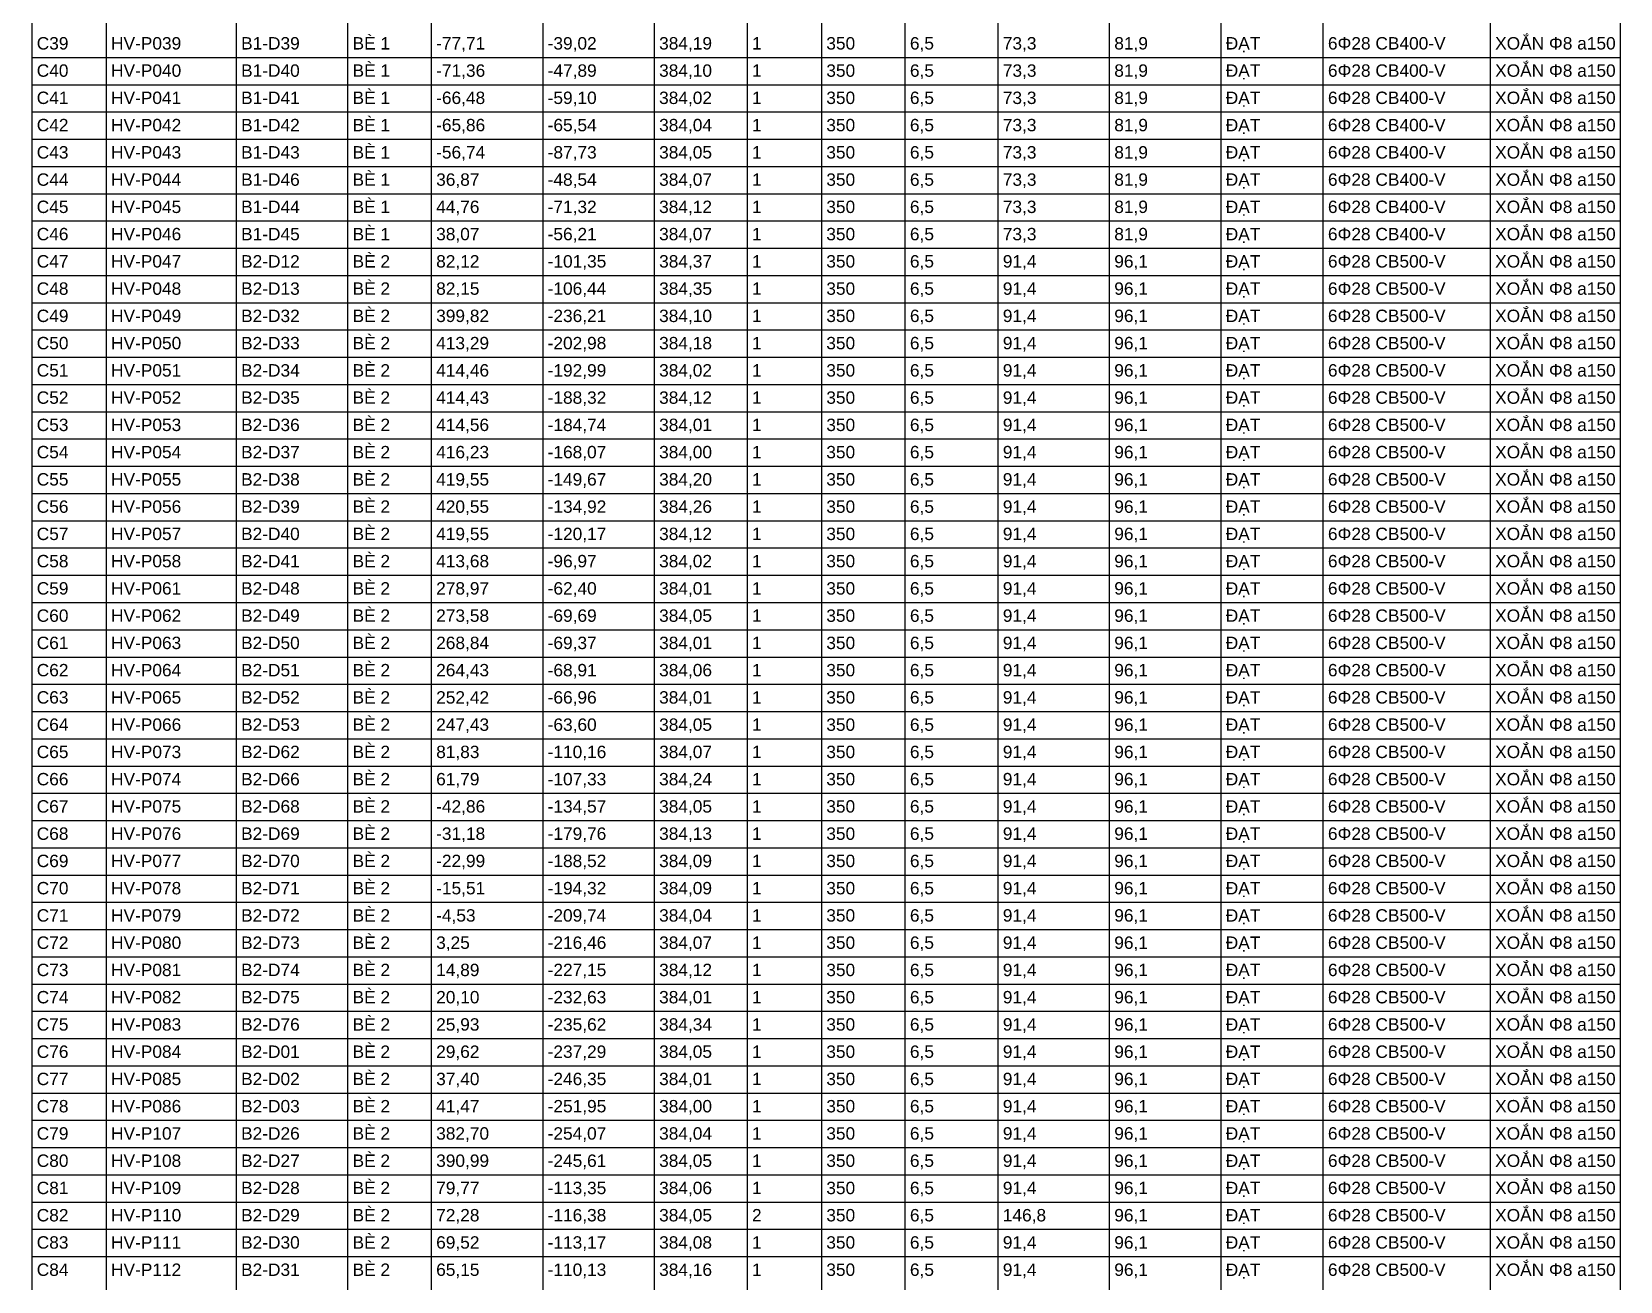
# Model space of a CAD drawing. Header units: metres. Extents: x -256 to 965, y -260 to 304.
# Drawn here: x 489.8 to 643.7, y 62.5 to 183.6 of the extents above; entities that cross this region are included whole.
import ezdxf

# ---------------------------------------------------------------- set-up
doc = ezdxf.new("R2010")
doc.units = ezdxf.units.M
doc.layers.add('07_BANG_THONG_KE_COC_BO', color=7, linetype='CONTINUOUS')
doc.styles.add('VN', font='arial.ttf')

msp = doc.modelspace()

# ---------------------------------------------------------------- linework, layer by layer
at = {"layer": '07_BANG_THONG_KE_COC_BO'}
for p, q in [((489.83, 286.698), (489.83, -177.942)), ((497.03, 286.698), (497.03, -177.942)), ((509.63, 286.698), (509.63, -177.942)), ((520.43, 286.698), (520.43, -177.942)), ((528.53, 286.698), (528.53, -177.942)), ((539.33, 286.698), (539.33, -177.942)), ((550.13, 286.698), (550.13, -177.942)), ((559.13, 286.698), (559.13, -177.942)), ((566.33, 286.698), (566.33, -177.942)), ((574.43, 286.698), (574.43, -177.942)), ((583.43, 286.698), (583.43, -177.942)), ((594.23, 286.698), (594.23, -177.942)), ((605.03, 286.698), (605.03, -177.942)), ((614.93, 286.698), (614.93, -177.942)), ((631.13, 286.698), (631.13, -177.942)), ((643.73, 286.698), (643.73, -177.942)), ((489.83, 181.098), (643.73, 181.098)), ((489.83, 178.458), (643.73, 178.458)), ((489.83, 175.818), (643.73, 175.818)), ((489.83, 173.178), (643.73, 173.178)), ((489.83, 170.538), (643.73, 170.538)), ((489.83, 167.898), (643.73, 167.898)), ((489.83, 165.258), (643.73, 165.258)), ((489.83, 162.618), (643.73, 162.618)), ((489.83, 159.978), (643.73, 159.978)), ((489.83, 157.338), (643.73, 157.338)), ((489.83, 154.698), (643.73, 154.698)), ((489.83, 152.058), (643.73, 152.058)), ((489.83, 149.418), (643.73, 149.418)), ((489.83, 146.778), (643.73, 146.778)), ((489.83, 144.138), (643.73, 144.138)), ((489.83, 141.498), (643.73, 141.498)), ((489.83, 138.858), (643.73, 138.858)), ((489.83, 136.218), (643.73, 136.218)), ((489.83, 133.578), (643.73, 133.578)), ((489.83, 130.938), (643.73, 130.938)), ((489.83, 128.298), (643.73, 128.298)), ((489.83, 125.658), (643.73, 125.658)), ((489.83, 123.018), (643.73, 123.018)), ((489.83, 120.378), (643.73, 120.378)), ((489.83, 117.738), (643.73, 117.738)), ((489.83, 115.098), (643.73, 115.098)), ((489.83, 112.458), (643.73, 112.458)), ((489.83, 109.818), (643.73, 109.818)), ((489.83, 107.178), (643.73, 107.178)), ((489.83, 104.538), (643.73, 104.538)), ((489.83, 101.898), (643.73, 101.898)), ((489.83, 99.258), (643.73, 99.258)), ((489.83, 96.618), (643.73, 96.618)), ((489.83, 93.978), (643.73, 93.978)), ((489.83, 91.338), (643.73, 91.338)), ((489.83, 88.698), (643.73, 88.698)), ((489.83, 86.058), (643.73, 86.058)), ((489.83, 83.418), (643.73, 83.418)), ((489.83, 80.778), (643.73, 80.778)), ((489.83, 78.138), (643.73, 78.138)), ((489.83, 75.498), (643.73, 75.498)), ((489.83, 72.858), (643.73, 72.858)), ((489.83, 70.218), (643.73, 70.218)), ((489.83, 67.578), (643.73, 67.578)), ((489.83, 64.938), (643.73, 64.938))]:
    msp.add_line(p, q, dxfattribs=at)

# ---------------------------------------------------------------- texts
at = {"layer": '07_BANG_THONG_KE_COC_BO', "style": 'VN'}
for s, p in [('BÈ 1', (520.91, 181.866)), ('XOẮN Φ8 a150', (631.61, 181.866)), ('C39', (490.31, 181.866)), ('HV-P039', (497.51, 181.866)), ('B1-D39', (510.11, 181.866)), ('-77,71', (529.01, 181.866)), ('-39,02', (539.81, 181.866)), ('384,19', (550.61, 181.866)), ('1', (559.61, 181.866)), ('350', (566.81, 181.866)), ('6,5', (574.91, 181.866)), ('73,3', (583.91, 181.866)), ('81,9', (594.71, 181.866)), ('ĐẠT', (605.51, 181.866)), ('6Φ28 CB400-V', (615.41, 181.866)), ('C40', (490.31, 179.226)), ('HV-P040', (497.51, 179.226)), ('B1-D40', (510.11, 179.226)), ('BÈ 1', (520.91, 179.226)), ('-71,36', (529.01, 179.226)), ('-47,89', (539.81, 179.226)), ('384,10', (550.61, 179.226)), ('1', (559.61, 179.226)), ('350', (566.81, 179.226)), ('6,5', (574.91, 179.226)), ('73,3', (583.91, 179.226)), ('81,9', (594.71, 179.226)), ('ĐẠT', (605.51, 179.226)), ('6Φ28 CB400-V', (615.41, 179.226)), ('XOẮN Φ8 a150', (631.61, 179.226)), ('C41', (490.31, 176.586)), ('HV-P041', (497.51, 176.586)), ('B1-D41', (510.11, 176.586)), ('BÈ 1', (520.91, 176.586)), ('-66,48', (529.01, 176.586)), ('-59,10', (539.81, 176.586)), ('384,02', (550.61, 176.586)), ('1', (559.61, 176.586)), ('350', (566.81, 176.586)), ('6,5', (574.91, 176.586)), ('73,3', (583.91, 176.586)), ('81,9', (594.71, 176.586)), ('ĐẠT', (605.51, 176.586)), ('6Φ28 CB400-V', (615.41, 176.586)), ('XOẮN Φ8 a150', (631.61, 176.586)), ('BÈ 1', (520.91, 173.946)), ('XOẮN Φ8 a150', (631.61, 173.946)), ('C42', (490.31, 173.946)), ('HV-P042', (497.51, 173.946)), ('B1-D42', (510.11, 173.946)), ('-65,86', (529.01, 173.946)), ('-65,54', (539.81, 173.946)), ('384,04', (550.61, 173.946)), ('1', (559.61, 173.946)), ('350', (566.81, 173.946)), ('6,5', (574.91, 173.946)), ('73,3', (583.91, 173.946)), ('81,9', (594.71, 173.946)), ('ĐẠT', (605.51, 173.946)), ('6Φ28 CB400-V', (615.41, 173.946)), ('C43', (490.31, 171.306)), ('HV-P043', (497.51, 171.306)), ('B1-D43', (510.11, 171.306)), ('BÈ 1', (520.91, 171.306)), ('-56,74', (529.01, 171.306)), ('-87,73', (539.81, 171.306)), ('384,05', (550.61, 171.306)), ('1', (559.61, 171.306)), ('350', (566.81, 171.306)), ('6,5', (574.91, 171.306)), ('73,3', (583.91, 171.306)), ('81,9', (594.71, 171.306)), ('ĐẠT', (605.51, 171.306)), ('6Φ28 CB400-V', (615.41, 171.306)), ('XOẮN Φ8 a150', (631.61, 171.306)), ('C44', (490.31, 168.666)), ('HV-P044', (497.51, 168.666)), ('B1-D46', (510.11, 168.666)), ('BÈ 1', (520.91, 168.666)), ('36,87', (529.01, 168.666)), ('-48,54', (539.81, 168.666)), ('384,07', (550.61, 168.666)), ('1', (559.61, 168.666)), ('350', (566.81, 168.666)), ('6,5', (574.91, 168.666)), ('73,3', (583.91, 168.666)), ('81,9', (594.71, 168.666)), ('ĐẠT', (605.51, 168.666)), ('6Φ28 CB400-V', (615.41, 168.666)), ('XOẮN Φ8 a150', (631.61, 168.666)), ('C45', (490.31, 166.026)), ('HV-P045', (497.51, 166.026)), ('B1-D44', (510.11, 166.026)), ('BÈ 1', (520.91, 166.026)), ('44,76', (529.01, 166.026)), ('-71,32', (539.81, 166.026)), ('384,12', (550.61, 166.026)), ('1', (559.61, 166.026)), ('350', (566.81, 166.026)), ('6,5', (574.91, 166.026)), ('73,3', (583.91, 166.026)), ('81,9', (594.71, 166.026)), ('ĐẠT', (605.51, 166.026)), ('6Φ28 CB400-V', (615.41, 166.026)), ('XOẮN Φ8 a150', (631.61, 166.026)), ('BÈ 1', (520.91, 163.386)), ('XOẮN Φ8 a150', (631.61, 163.386)), ('C46', (490.31, 163.386)), ('HV-P046', (497.51, 163.386)), ('B1-D45', (510.11, 163.386)), ('38,07', (529.01, 163.386)), ('-56,21', (539.81, 163.386)), ('384,07', (550.61, 163.386)), ('1', (559.61, 163.386)), ('350', (566.81, 163.386)), ('6,5', (574.91, 163.386)), ('73,3', (583.91, 163.386)), ('81,9', (594.71, 163.386)), ('ĐẠT', (605.51, 163.386)), ('6Φ28 CB400-V', (615.41, 163.386)), ('C47', (490.31, 160.746)), ('HV-P047', (497.51, 160.746)), ('B2-D12', (510.11, 160.746)), ('BÈ 2', (520.91, 160.746)), ('82,12', (529.01, 160.746)), ('-101,35', (539.81, 160.746)), ('384,37', (550.61, 160.746)), ('1', (559.61, 160.746)), ('350', (566.81, 160.746)), ('6,5', (574.91, 160.746)), ('91,4', (583.91, 160.746)), ('96,1', (594.71, 160.746)), ('ĐẠT', (605.51, 160.746)), ('6Φ28 CB500-V', (615.41, 160.746)), ('XOẮN Φ8 a150', (631.61, 160.746)), ('C48', (490.31, 158.106)), ('HV-P048', (497.51, 158.106)), ('B2-D13', (510.11, 158.106)), ('BÈ 2', (520.91, 158.106)), ('82,15', (529.01, 158.106)), ('-106,44', (539.81, 158.106)), ('384,35', (550.61, 158.106)), ('1', (559.61, 158.106)), ('350', (566.81, 158.106)), ('6,5', (574.91, 158.106)), ('91,4', (583.91, 158.106)), ('96,1', (594.71, 158.106)), ('ĐẠT', (605.51, 158.106)), ('6Φ28 CB500-V', (615.41, 158.106)), ('XOẮN Φ8 a150', (631.61, 158.106)), ('BÈ 2', (520.91, 155.466)), ('XOẮN Φ8 a150', (631.61, 155.466)), ('C49', (490.31, 155.466)), ('HV-P049', (497.51, 155.466)), ('B2-D32', (510.11, 155.466)), ('399,82', (529.01, 155.466)), ('-236,21', (539.81, 155.466)), ('384,10', (550.61, 155.466)), ('1', (559.61, 155.466)), ('350', (566.81, 155.466)), ('6,5', (574.91, 155.466)), ('91,4', (583.91, 155.466)), ('96,1', (594.71, 155.466)), ('ĐẠT', (605.51, 155.466)), ('6Φ28 CB500-V', (615.41, 155.466)), ('C50', (490.31, 152.826)), ('HV-P050', (497.51, 152.826)), ('B2-D33', (510.11, 152.826)), ('BÈ 2', (520.91, 152.826)), ('413,29', (529.01, 152.826)), ('-202,98', (539.81, 152.826)), ('384,18', (550.61, 152.826)), ('1', (559.61, 152.826)), ('350', (566.81, 152.826)), ('6,5', (574.91, 152.826)), ('91,4', (583.91, 152.826)), ('96,1', (594.71, 152.826)), ('ĐẠT', (605.51, 152.826)), ('6Φ28 CB500-V', (615.41, 152.826)), ('XOẮN Φ8 a150', (631.61, 152.826)), ('C51', (490.31, 150.186)), ('HV-P051', (497.51, 150.186)), ('B2-D34', (510.11, 150.186)), ('BÈ 2', (520.91, 150.186)), ('414,46', (529.01, 150.186)), ('-192,99', (539.81, 150.186)), ('384,02', (550.61, 150.186)), ('1', (559.61, 150.186)), ('350', (566.81, 150.186)), ('6,5', (574.91, 150.186)), ('91,4', (583.91, 150.186)), ('96,1', (594.71, 150.186)), ('ĐẠT', (605.51, 150.186)), ('6Φ28 CB500-V', (615.41, 150.186)), ('XOẮN Φ8 a150', (631.61, 150.186)), ('C52', (490.31, 147.546)), ('HV-P052', (497.51, 147.546)), ('B2-D35', (510.11, 147.546)), ('BÈ 2', (520.91, 147.546)), ('414,43', (529.01, 147.546)), ('-188,32', (539.81, 147.546)), ('384,12', (550.61, 147.546)), ('1', (559.61, 147.546)), ('350', (566.81, 147.546)), ('6,5', (574.91, 147.546)), ('91,4', (583.91, 147.546)), ('96,1', (594.71, 147.546)), ('ĐẠT', (605.51, 147.546)), ('6Φ28 CB500-V', (615.41, 147.546)), ('XOẮN Φ8 a150', (631.61, 147.546)), ('BÈ 2', (520.91, 144.906)), ('XOẮN Φ8 a150', (631.61, 144.906)), ('C53', (490.31, 144.906)), ('HV-P053', (497.51, 144.906)), ('B2-D36', (510.11, 144.906)), ('414,56', (529.01, 144.906)), ('-184,74', (539.81, 144.906)), ('384,01', (550.61, 144.906)), ('1', (559.61, 144.906)), ('350', (566.81, 144.906)), ('6,5', (574.91, 144.906)), ('91,4', (583.91, 144.906)), ('96,1', (594.71, 144.906)), ('ĐẠT', (605.51, 144.906)), ('6Φ28 CB500-V', (615.41, 144.906)), ('C54', (490.31, 142.266)), ('HV-P054', (497.51, 142.266)), ('B2-D37', (510.11, 142.266)), ('BÈ 2', (520.91, 142.266)), ('416,23', (529.01, 142.266)), ('-168,07', (539.81, 142.266)), ('384,00', (550.61, 142.266)), ('1', (559.61, 142.266)), ('350', (566.81, 142.266)), ('6,5', (574.91, 142.266)), ('91,4', (583.91, 142.266)), ('96,1', (594.71, 142.266)), ('ĐẠT', (605.51, 142.266)), ('6Φ28 CB500-V', (615.41, 142.266)), ('XOẮN Φ8 a150', (631.61, 142.266)), ('C55', (490.31, 139.626)), ('HV-P055', (497.51, 139.626)), ('B2-D38', (510.11, 139.626)), ('BÈ 2', (520.91, 139.626)), ('419,55', (529.01, 139.626)), ('-149,67', (539.81, 139.626)), ('384,20', (550.61, 139.626)), ('1', (559.61, 139.626)), ('350', (566.81, 139.626)), ('6,5', (574.91, 139.626)), ('91,4', (583.91, 139.626)), ('96,1', (594.71, 139.626)), ('ĐẠT', (605.51, 139.626)), ('6Φ28 CB500-V', (615.41, 139.626)), ('XOẮN Φ8 a150', (631.61, 139.626)), ('XOẮN Φ8 a150', (631.61, 136.986)), ('C56', (490.31, 136.986)), ('HV-P056', (497.51, 136.986)), ('B2-D39', (510.11, 136.986)), ('BÈ 2', (520.91, 136.986)), ('420,55', (529.01, 136.986)), ('-134,92', (539.81, 136.986)), ('384,26', (550.61, 136.986)), ('1', (559.61, 136.986)), ('350', (566.81, 136.986)), ('6,5', (574.91, 136.986)), ('91,4', (583.91, 136.986)), ('96,1', (594.71, 136.986)), ('ĐẠT', (605.51, 136.986)), ('6Φ28 CB500-V', (615.41, 136.986)), ('C57', (490.31, 134.346)), ('HV-P057', (497.51, 134.346)), ('B2-D40', (510.11, 134.346)), ('BÈ 2', (520.91, 134.346)), ('419,55', (529.01, 134.346)), ('-120,17', (539.81, 134.346)), ('384,12', (550.61, 134.346)), ('1', (559.61, 134.346)), ('350', (566.81, 134.346)), ('6,5', (574.91, 134.346)), ('91,4', (583.91, 134.346)), ('96,1', (594.71, 134.346)), ('ĐẠT', (605.51, 134.346)), ('6Φ28 CB500-V', (615.41, 134.346)), ('XOẮN Φ8 a150', (631.61, 134.346)), ('C58', (490.31, 131.706)), ('HV-P058', (497.51, 131.706)), ('B2-D41', (510.11, 131.706)), ('BÈ 2', (520.91, 131.706)), ('413,68', (529.01, 131.706)), ('-96,97', (539.81, 131.706)), ('384,02', (550.61, 131.706)), ('1', (559.61, 131.706)), ('350', (566.81, 131.706)), ('6,5', (574.91, 131.706)), ('91,4', (583.91, 131.706)), ('96,1', (594.71, 131.706)), ('ĐẠT', (605.51, 131.706)), ('6Φ28 CB500-V', (615.41, 131.706)), ('XOẮN Φ8 a150', (631.61, 131.706)), ('C59', (490.31, 129.066)), ('HV-P061', (497.51, 129.066)), ('B2-D48', (510.11, 129.066)), ('BÈ 2', (520.91, 129.066)), ('278,97', (529.01, 129.066)), ('-62,40', (539.81, 129.066)), ('384,01', (550.61, 129.066)), ('1', (559.61, 129.066)), ('350', (566.81, 129.066)), ('6,5', (574.91, 129.066)), ('91,4', (583.91, 129.066)), ('96,1', (594.71, 129.066)), ('ĐẠT', (605.51, 129.066)), ('6Φ28 CB500-V', (615.41, 129.066)), ('XOẮN Φ8 a150', (631.61, 129.066)), ('BÈ 2', (520.91, 126.426)), ('XOẮN Φ8 a150', (631.61, 126.426)), ('C60', (490.31, 126.426)), ('HV-P062', (497.51, 126.426)), ('B2-D49', (510.11, 126.426)), ('273,58', (529.01, 126.426)), ('-69,69', (539.81, 126.426)), ('384,05', (550.61, 126.426)), ('1', (559.61, 126.426)), ('350', (566.81, 126.426)), ('6,5', (574.91, 126.426)), ('91,4', (583.91, 126.426)), ('96,1', (594.71, 126.426)), ('ĐẠT', (605.51, 126.426)), ('6Φ28 CB500-V', (615.41, 126.426)), ('C61', (490.31, 123.786)), ('HV-P063', (497.51, 123.786)), ('B2-D50', (510.11, 123.786)), ('BÈ 2', (520.91, 123.786)), ('268,84', (529.01, 123.786)), ('-69,37', (539.81, 123.786)), ('384,01', (550.61, 123.786)), ('1', (559.61, 123.786)), ('350', (566.81, 123.786)), ('6,5', (574.91, 123.786)), ('91,4', (583.91, 123.786)), ('96,1', (594.71, 123.786)), ('ĐẠT', (605.51, 123.786)), ('6Φ28 CB500-V', (615.41, 123.786)), ('XOẮN Φ8 a150', (631.61, 123.786)), ('C62', (490.31, 121.146)), ('HV-P064', (497.51, 121.146)), ('B2-D51', (510.11, 121.146)), ('BÈ 2', (520.91, 121.146)), ('264,43', (529.01, 121.146)), ('-68,91', (539.81, 121.146)), ('384,06', (550.61, 121.146)), ('1', (559.61, 121.146)), ('350', (566.81, 121.146)), ('6,5', (574.91, 121.146)), ('91,4', (583.91, 121.146)), ('96,1', (594.71, 121.146)), ('ĐẠT', (605.51, 121.146)), ('6Φ28 CB500-V', (615.41, 121.146)), ('XOẮN Φ8 a150', (631.61, 121.146)), ('XOẮN Φ8 a150', (631.61, 118.506)), ('C63', (490.31, 118.506)), ('HV-P065', (497.51, 118.506)), ('B2-D52', (510.11, 118.506)), ('BÈ 2', (520.91, 118.506)), ('252,42', (529.01, 118.506)), ('-66,96', (539.81, 118.506)), ('384,01', (550.61, 118.506)), ('1', (559.61, 118.506)), ('350', (566.81, 118.506)), ('6,5', (574.91, 118.506)), ('91,4', (583.91, 118.506)), ('96,1', (594.71, 118.506)), ('ĐẠT', (605.51, 118.506)), ('6Φ28 CB500-V', (615.41, 118.506)), ('C64', (490.31, 115.866)), ('HV-P066', (497.51, 115.866)), ('B2-D53', (510.11, 115.866)), ('BÈ 2', (520.91, 115.866)), ('247,43', (529.01, 115.866)), ('-63,60', (539.81, 115.866)), ('384,05', (550.61, 115.866)), ('1', (559.61, 115.866)), ('350', (566.81, 115.866)), ('6,5', (574.91, 115.866)), ('91,4', (583.91, 115.866)), ('96,1', (594.71, 115.866)), ('ĐẠT', (605.51, 115.866)), ('6Φ28 CB500-V', (615.41, 115.866)), ('XOẮN Φ8 a150', (631.61, 115.866)), ('C65', (490.31, 113.226)), ('HV-P073', (497.51, 113.226)), ('B2-D62', (510.11, 113.226)), ('BÈ 2', (520.91, 113.226)), ('81,83', (529.01, 113.226)), ('-110,16', (539.81, 113.226)), ('384,07', (550.61, 113.226)), ('1', (559.61, 113.226)), ('350', (566.81, 113.226)), ('6,5', (574.91, 113.226)), ('91,4', (583.91, 113.226)), ('96,1', (594.71, 113.226)), ('ĐẠT', (605.51, 113.226)), ('6Φ28 CB500-V', (615.41, 113.226)), ('XOẮN Φ8 a150', (631.61, 113.226)), ('C66', (490.31, 110.586)), ('HV-P074', (497.51, 110.586)), ('B2-D66', (510.11, 110.586)), ('BÈ 2', (520.91, 110.586)), ('61,79', (529.01, 110.586)), ('-107,33', (539.81, 110.586)), ('384,24', (550.61, 110.586)), ('1', (559.61, 110.586)), ('350', (566.81, 110.586)), ('6,5', (574.91, 110.586)), ('91,4', (583.91, 110.586)), ('96,1', (594.71, 110.586)), ('ĐẠT', (605.51, 110.586)), ('6Φ28 CB500-V', (615.41, 110.586)), ('XOẮN Φ8 a150', (631.61, 110.586)), ('BÈ 2', (520.91, 107.946)), ('XOẮN Φ8 a150', (631.61, 107.946)), ('C67', (490.31, 107.946)), ('HV-P075', (497.51, 107.946)), ('B2-D68', (510.11, 107.946)), ('-42,86', (529.01, 107.946)), ('-134,57', (539.81, 107.946)), ('384,05', (550.61, 107.946)), ('1', (559.61, 107.946)), ('350', (566.81, 107.946)), ('6,5', (574.91, 107.946)), ('91,4', (583.91, 107.946)), ('96,1', (594.71, 107.946)), ('ĐẠT', (605.51, 107.946)), ('6Φ28 CB500-V', (615.41, 107.946)), ('C68', (490.31, 105.306)), ('HV-P076', (497.51, 105.306)), ('B2-D69', (510.11, 105.306)), ('BÈ 2', (520.91, 105.306)), ('-31,18', (529.01, 105.306)), ('-179,76', (539.81, 105.306)), ('384,13', (550.61, 105.306)), ('1', (559.61, 105.306)), ('350', (566.81, 105.306)), ('6,5', (574.91, 105.306)), ('91,4', (583.91, 105.306)), ('96,1', (594.71, 105.306)), ('ĐẠT', (605.51, 105.306)), ('6Φ28 CB500-V', (615.41, 105.306)), ('XOẮN Φ8 a150', (631.61, 105.306)), ('C69', (490.31, 102.666)), ('HV-P077', (497.51, 102.666)), ('B2-D70', (510.11, 102.666)), ('BÈ 2', (520.91, 102.666)), ('-22,99', (529.01, 102.666)), ('-188,52', (539.81, 102.666)), ('384,09', (550.61, 102.666)), ('1', (559.61, 102.666)), ('350', (566.81, 102.666)), ('6,5', (574.91, 102.666)), ('91,4', (583.91, 102.666)), ('96,1', (594.71, 102.666)), ('ĐẠT', (605.51, 102.666)), ('6Φ28 CB500-V', (615.41, 102.666)), ('XOẮN Φ8 a150', (631.61, 102.666)), ('XOẮN Φ8 a150', (631.61, 100.026)), ('C70', (490.31, 100.026)), ('HV-P078', (497.51, 100.026)), ('B2-D71', (510.11, 100.026)), ('BÈ 2', (520.91, 100.026)), ('-15,51', (529.01, 100.026)), ('-194,32', (539.81, 100.026)), ('384,09', (550.61, 100.026)), ('1', (559.61, 100.026)), ('350', (566.81, 100.026)), ('6,5', (574.91, 100.026)), ('91,4', (583.91, 100.026)), ('96,1', (594.71, 100.026)), ('ĐẠT', (605.51, 100.026)), ('6Φ28 CB500-V', (615.41, 100.026)), ('C71', (490.31, 97.386)), ('HV-P079', (497.51, 97.386)), ('B2-D72', (510.11, 97.386)), ('BÈ 2', (520.91, 97.386)), ('-4,53', (529.01, 97.386)), ('-209,74', (539.81, 97.386)), ('384,04', (550.61, 97.386)), ('1', (559.61, 97.386)), ('350', (566.81, 97.386)), ('6,5', (574.91, 97.386)), ('91,4', (583.91, 97.386)), ('96,1', (594.71, 97.386)), ('ĐẠT', (605.51, 97.386)), ('6Φ28 CB500-V', (615.41, 97.386)), ('XOẮN Φ8 a150', (631.61, 97.386)), ('C72', (490.31, 94.746)), ('HV-P080', (497.51, 94.746)), ('B2-D73', (510.11, 94.746)), ('BÈ 2', (520.91, 94.746)), ('3,25', (529.01, 94.746)), ('-216,46', (539.81, 94.746)), ('384,07', (550.61, 94.746)), ('1', (559.61, 94.746)), ('350', (566.81, 94.746)), ('6,5', (574.91, 94.746)), ('91,4', (583.91, 94.746)), ('96,1', (594.71, 94.746)), ('ĐẠT', (605.51, 94.746)), ('6Φ28 CB500-V', (615.41, 94.746)), ('XOẮN Φ8 a150', (631.61, 94.746)), ('C73', (490.31, 92.106)), ('HV-P081', (497.51, 92.106)), ('B2-D74', (510.11, 92.106)), ('BÈ 2', (520.91, 92.106)), ('14,89', (529.01, 92.106)), ('-227,15', (539.81, 92.106)), ('384,12', (550.61, 92.106)), ('1', (559.61, 92.106)), ('350', (566.81, 92.106)), ('6,5', (574.91, 92.106)), ('91,4', (583.91, 92.106)), ('96,1', (594.71, 92.106)), ('ĐẠT', (605.51, 92.106)), ('6Φ28 CB500-V', (615.41, 92.106)), ('XOẮN Φ8 a150', (631.61, 92.106)), ('BÈ 2', (520.91, 89.466)), ('XOẮN Φ8 a150', (631.61, 89.466)), ('C74', (490.31, 89.466)), ('HV-P082', (497.51, 89.466)), ('B2-D75', (510.11, 89.466)), ('20,10', (529.01, 89.466)), ('-232,63', (539.81, 89.466)), ('384,01', (550.61, 89.466)), ('1', (559.61, 89.466)), ('350', (566.81, 89.466)), ('6,5', (574.91, 89.466)), ('91,4', (583.91, 89.466)), ('96,1', (594.71, 89.466)), ('ĐẠT', (605.51, 89.466)), ('6Φ28 CB500-V', (615.41, 89.466)), ('C75', (490.31, 86.826)), ('HV-P083', (497.51, 86.826)), ('B2-D76', (510.11, 86.826)), ('BÈ 2', (520.91, 86.826)), ('25,93', (529.01, 86.826)), ('-235,62', (539.81, 86.826)), ('384,34', (550.61, 86.826)), ('1', (559.61, 86.826)), ('350', (566.81, 86.826)), ('6,5', (574.91, 86.826)), ('91,4', (583.91, 86.826)), ('96,1', (594.71, 86.826)), ('ĐẠT', (605.51, 86.826)), ('6Φ28 CB500-V', (615.41, 86.826)), ('XOẮN Φ8 a150', (631.61, 86.826)), ('C76', (490.31, 84.186)), ('HV-P084', (497.51, 84.186)), ('B2-D01', (510.11, 84.186)), ('BÈ 2', (520.91, 84.186)), ('29,62', (529.01, 84.186)), ('-237,29', (539.81, 84.186)), ('384,05', (550.61, 84.186)), ('1', (559.61, 84.186)), ('350', (566.81, 84.186)), ('6,5', (574.91, 84.186)), ('91,4', (583.91, 84.186)), ('96,1', (594.71, 84.186)), ('ĐẠT', (605.51, 84.186)), ('6Φ28 CB500-V', (615.41, 84.186)), ('XOẮN Φ8 a150', (631.61, 84.186)), ('XOẮN Φ8 a150', (631.61, 81.546)), ('C77', (490.31, 81.546)), ('HV-P085', (497.51, 81.546)), ('B2-D02', (510.11, 81.546)), ('BÈ 2', (520.91, 81.546)), ('37,40', (529.01, 81.546)), ('-246,35', (539.81, 81.546)), ('384,01', (550.61, 81.546)), ('1', (559.61, 81.546)), ('350', (566.81, 81.546)), ('6,5', (574.91, 81.546)), ('91,4', (583.91, 81.546)), ('96,1', (594.71, 81.546)), ('ĐẠT', (605.51, 81.546)), ('6Φ28 CB500-V', (615.41, 81.546)), ('C78', (490.31, 78.906)), ('HV-P086', (497.51, 78.906)), ('B2-D03', (510.11, 78.906)), ('BÈ 2', (520.91, 78.906)), ('41,47', (529.01, 78.906)), ('-251,95', (539.81, 78.906)), ('384,00', (550.61, 78.906)), ('1', (559.61, 78.906)), ('350', (566.81, 78.906)), ('6,5', (574.91, 78.906)), ('91,4', (583.91, 78.906)), ('96,1', (594.71, 78.906)), ('ĐẠT', (605.51, 78.906)), ('6Φ28 CB500-V', (615.41, 78.906)), ('XOẮN Φ8 a150', (631.61, 78.906)), ('C79', (490.31, 76.266)), ('HV-P107', (497.51, 76.266)), ('B2-D26', (510.11, 76.266)), ('BÈ 2', (520.91, 76.266)), ('382,70', (529.01, 76.266)), ('-254,07', (539.81, 76.266)), ('384,04', (550.61, 76.266)), ('1', (559.61, 76.266)), ('350', (566.81, 76.266)), ('6,5', (574.91, 76.266)), ('91,4', (583.91, 76.266)), ('96,1', (594.71, 76.266)), ('ĐẠT', (605.51, 76.266)), ('6Φ28 CB500-V', (615.41, 76.266)), ('XOẮN Φ8 a150', (631.61, 76.266)), ('C80', (490.31, 73.626)), ('HV-P108', (497.51, 73.626)), ('B2-D27', (510.11, 73.626)), ('BÈ 2', (520.91, 73.626)), ('390,99', (529.01, 73.626)), ('-245,61', (539.81, 73.626)), ('384,05', (550.61, 73.626)), ('1', (559.61, 73.626)), ('350', (566.81, 73.626)), ('6,5', (574.91, 73.626)), ('91,4', (583.91, 73.626)), ('96,1', (594.71, 73.626)), ('ĐẠT', (605.51, 73.626)), ('6Φ28 CB500-V', (615.41, 73.626)), ('XOẮN Φ8 a150', (631.61, 73.626)), ('BÈ 2', (520.91, 70.986)), ('XOẮN Φ8 a150', (631.61, 70.986)), ('C81', (490.31, 70.986)), ('HV-P109', (497.51, 70.986)), ('B2-D28', (510.11, 70.986)), ('79,77', (529.01, 70.986)), ('-113,35', (539.81, 70.986)), ('384,06', (550.61, 70.986)), ('1', (559.61, 70.986)), ('350', (566.81, 70.986)), ('6,5', (574.91, 70.986)), ('91,4', (583.91, 70.986)), ('96,1', (594.71, 70.986)), ('ĐẠT', (605.51, 70.986)), ('6Φ28 CB500-V', (615.41, 70.986)), ('C82', (490.31, 68.346)), ('HV-P110', (497.51, 68.346)), ('B2-D29', (510.11, 68.346)), ('BÈ 2', (520.91, 68.346)), ('72,28', (529.01, 68.346)), ('-116,38', (539.81, 68.346)), ('384,05', (550.61, 68.346)), ('2', (559.61, 68.346)), ('350', (566.81, 68.346)), ('6,5', (574.91, 68.346)), ('146,8', (583.91, 68.346)), ('96,1', (594.71, 68.346)), ('ĐẠT', (605.51, 68.346)), ('6Φ28 CB500-V', (615.41, 68.346)), ('XOẮN Φ8 a150', (631.61, 68.346)), ('C83', (490.31, 65.706)), ('HV-P111', (497.51, 65.706)), ('B2-D30', (510.11, 65.706)), ('BÈ 2', (520.91, 65.706)), ('69,52', (529.01, 65.706)), ('-113,17', (539.81, 65.706)), ('384,08', (550.61, 65.706)), ('1', (559.61, 65.706)), ('350', (566.81, 65.706)), ('6,5', (574.91, 65.706)), ('91,4', (583.91, 65.706)), ('96,1', (594.71, 65.706)), ('ĐẠT', (605.51, 65.706)), ('6Φ28 CB500-V', (615.41, 65.706)), ('XOẮN Φ8 a150', (631.61, 65.706)), ('C84', (490.31, 63.066)), ('HV-P112', (497.51, 63.066)), ('B2-D31', (510.11, 63.066)), ('BÈ 2', (520.91, 63.066)), ('65,15', (529.01, 63.066)), ('-110,13', (539.81, 63.066)), ('384,16', (550.61, 63.066)), ('1', (559.61, 63.066)), ('350', (566.81, 63.066)), ('6,5', (574.91, 63.066)), ('91,4', (583.91, 63.066)), ('96,1', (594.71, 63.066)), ('ĐẠT', (605.51, 63.066)), ('6Φ28 CB500-V', (615.41, 63.066)), ('XOẮN Φ8 a150', (631.61, 63.066))]:
    msp.add_text(s, height=1.2, dxfattribs=at).set_placement(p)

doc.saveas('drawing.dxf')
